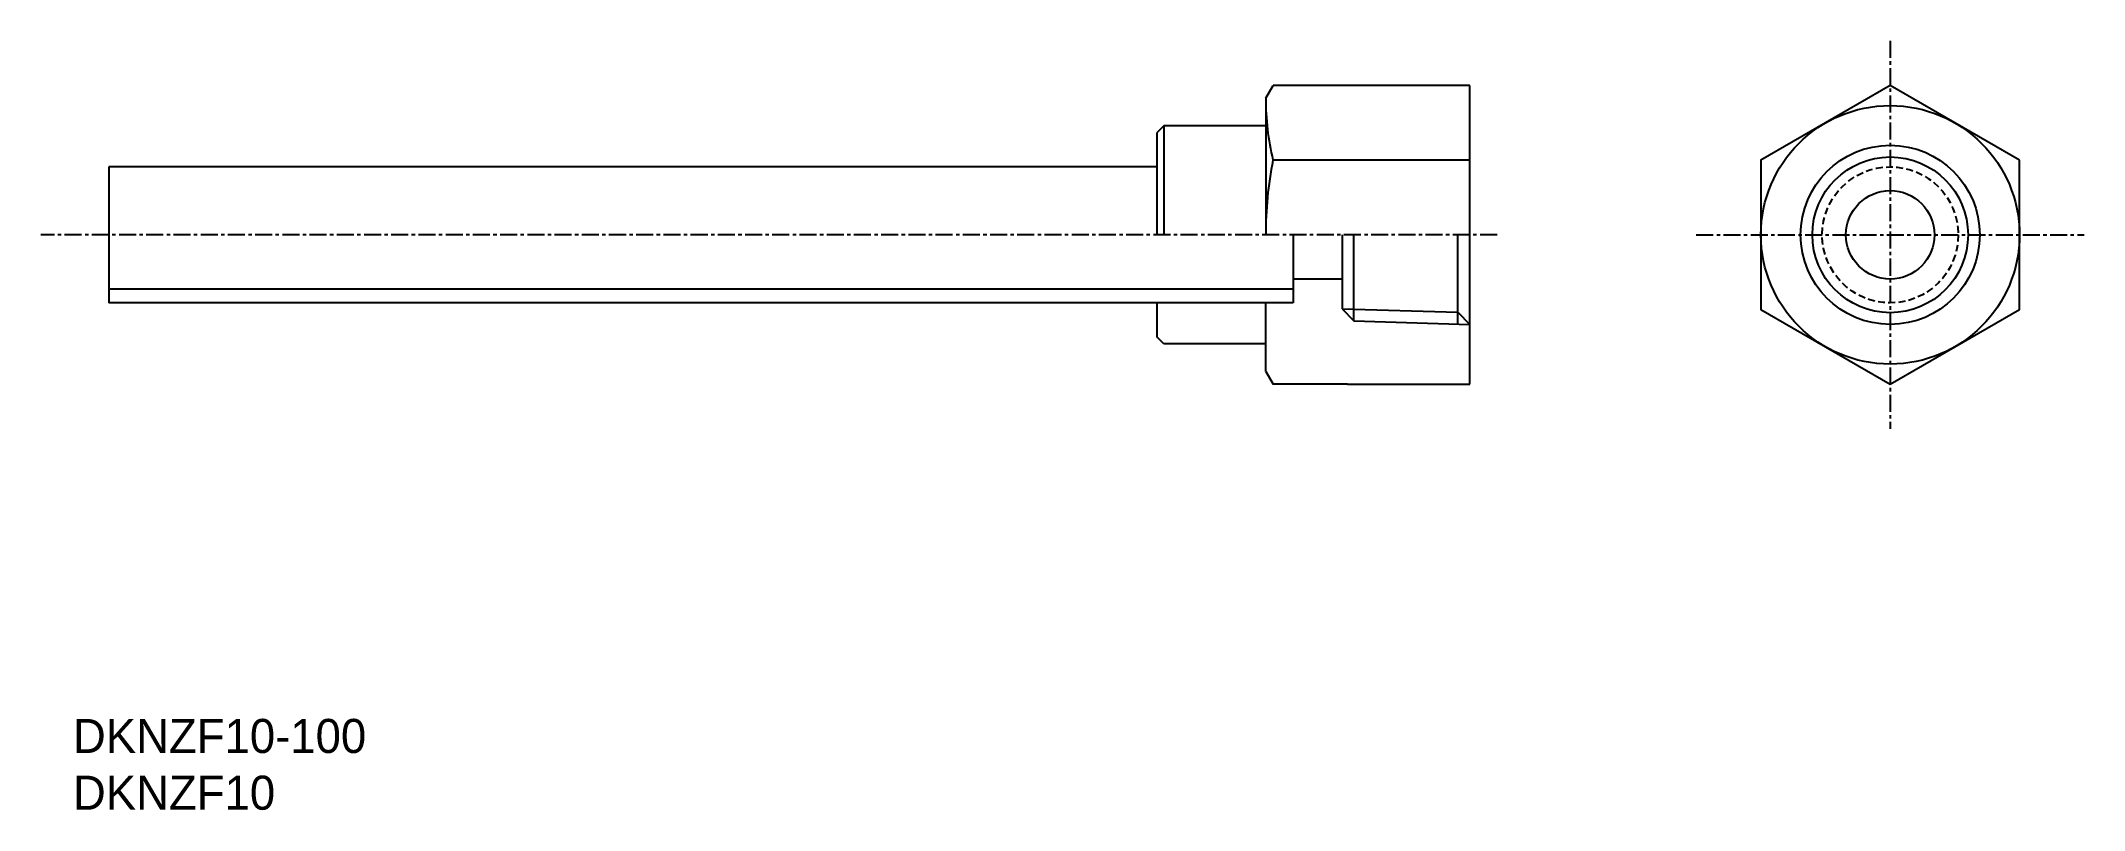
# Model space of a CAD drawing. Extents: x 83 to 233, y 94 to 151.
import ezdxf

# ---------------------------------------------------------------- set-up
doc = ezdxf.new("R2010")
doc.units = 0
doc.linetypes.add('CENTER', pattern=[2, 1.25, -0.25, 0.25, -0.25])
doc.linetypes.add('DASHED', pattern=[0.75, 0.5, -0.25])
doc.layers.get('0').update_dxf_attribs({"linetype": 'CONTINUOUS'})
doc.layers.add('CENTER', color=1, linetype='CENTER')
doc.layers.add('実線', color=7, linetype='CONTINUOUS')

msp = doc.modelspace()

# ---------------------------------------------------------------- linework, layer by layer
at = {"color": 7, "linetype": 'CONTINUOUS'}
for p, q in [((172.68, 146.37), (173.21, 147.3)), ((187.68, 147.3), (173.21, 147.3)), ((187.68, 125.36), (187.68, 147.3)), ((172.68, 146.37), (172.68, 136.33)), ((165.18, 144.33), (164.68, 143.83)), ((172.68, 144.33), (165.18, 144.33)), ((165.18, 144.33), (165.18, 136.33)), ((164.68, 143.83), (164.68, 136.33)), ((164.68, 141.33), (87.68, 141.33)), ((87.68, 141.33), (87.68, 131.33)), ((187.68, 141.82), (173.21, 141.82)), ((174.68, 136.33), (174.68, 131.33)), ((178.28, 136.33), (178.28, 130.9)), ((179.16, 130.02), (179.16, 136.33)), ((186.79, 129.78), (186.79, 136.33)), ((174.68, 132.33), (87.68, 132.33)), ((178.28, 133.08), (174.68, 133.08)), ((174.68, 131.33), (87.68, 131.33)), ((164.68, 131.33), (164.68, 128.83)), ((172.68, 126.29), (172.68, 131.33)), ((178.28, 130.9), (179.16, 130.02)), ((178.28, 130.9), (186.79, 130.64)), ((186.79, 130.64), (187.68, 129.75)), ((165.18, 128.33), (164.68, 128.83)), ((172.68, 128.33), (165.18, 128.33)), ((172.68, 126.29), (173.21, 125.36)), ((178.68, 125.36), (173.21, 125.36)), ((178.68, 125.36), (187.68, 125.36))]:
    msp.add_line(p, q, dxfattribs=at)
at = {"color": 3, "linetype": 'CONTINUOUS'}
msp.add_line((179.16, 130.02), (187.68, 129.75), dxfattribs=at)
at = {"color": 7, "linetype": 'CONTINUOUS'}
msp.add_lwpolyline([(228.06, 141.82), (218.56, 147.3), (209.06, 141.82), (209.06, 130.85), (218.56, 125.36), (228.06, 130.85)], close=True, dxfattribs=at)
for radius in [9.5, 5.72, 3.25]:
    msp.add_circle((218.56, 136.33), radius, dxfattribs=at)
at = {"color": 3, "linetype": 'CONTINUOUS'}
msp.add_circle((218.56, 136.33), 6.58, dxfattribs=at)
at = {"color": 3, "linetype": 'DASHED'}
msp.add_circle((218.56, 136.33), 5, dxfattribs=at)
at = {"color": 7, "linetype": 'CONTINUOUS'}
for centre, radius, start, end in [((192.17, 146.36), 19.5, 179.9501, 193.4653), ((200.91, 136.34), 28.24, 168.8195, 180.0197)]:
    msp.add_arc(centre, radius, start, end, dxfattribs=at)
at = {"layer": 'CENTER', "color": 1, "linetype": 'CENTER'}
for p, q in [((218.56, 150.58), (218.56, 122.08)), ((189.67, 136.33), (82.68, 136.33)), ((204.31, 136.33), (232.81, 136.33))]:
    msp.add_line(p, q, dxfattribs=at)
at = {"layer": '実線'}
msp.add_line((187.68, 131.31), (187.68, 141.35), dxfattribs=at)

# ---------------------------------------------------------------- texts
at = {"color": 7, "linetype": 'CONTINUOUS'}
for s, p in [('DKNZF10-100', (85.03, 98.26)), ('DKNZF10', (85.03, 94.09))]:
    msp.add_text(s, height=2.5, dxfattribs=at).set_placement(p)

doc.saveas('drawing.dxf')
